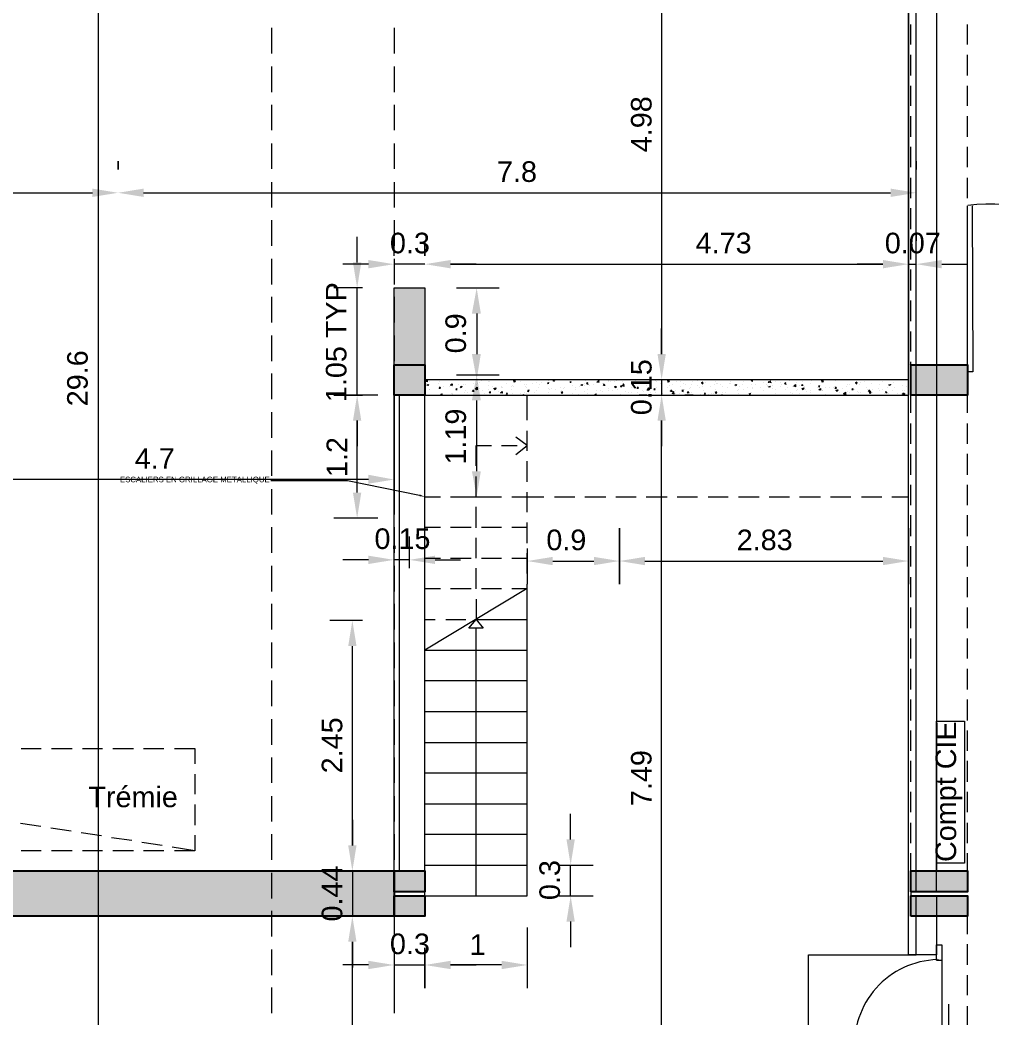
# Model space of a CAD drawing. Header units: metres. Extents: x 9.8 to 52.5, y 3 to 36.6.
# Drawn here: x 20.96 to 30.46, y 14.4 to 24.16 of the extents above; entities that cross this region are included whole.
import ezdxf

# ---------------------------------------------------------------- set-up
doc = ezdxf.new("R2010")
doc.units = ezdxf.units.M
doc.header["$MEASUREMENT"] = 0
for name, color, linetype, true_color in [('PDF_A+CACHE', 7, 'Continuous', 0x991b1e), ('PDF_A- PROJECTION', 252, 'Continuous', 0x696969), ('PDF_Layer3', 7, 'Continuous', 0xcc0000)]:
    doc.layers.add(name, color=color, linetype=linetype, true_color=true_color)
for name, color, linetype in [('PDF_A- STAIRS', 7, 'Continuous'), ('PDF_A- WALL', 7, 'Continuous'), ('PDF_BETON', 7, 'Continuous'), ('PDF_COTESCONSTRUCTION', 7, 'Continuous'), ('PDF_INTERIORWALL', 7, 'Continuous'), ('PDF_S- STRUCTURE', 7, 'Continuous'), ('PDF_Text', 7, 'Continuous'), ('PDF_VETRATA', 7, 'Continuous')]:
    doc.layers.add(name, color=color, linetype=linetype)
doc.styles.add('PDF ArialMT', font='arial.ttf')

msp = doc.modelspace()

# ---------------------------------------------------------------- hatches: boundary and pattern name
h = msp.add_hatch(color=5)
h.dxf.hatch_style = 1
h.paths.add_polyline_path([(24.6143, 15.3995), (24.6143, 15.8412), (19.9177, 15.8412), (19.9177, 15.3995)])

# ---------------------------------------------------------------- linework, layer by layer
msp.add_lwpolyline([(24.6143, 15.3995), (19.9177, 15.3995), (19.9177, 15.8412), (24.6143, 15.8412)], close=True)
at = {"layer": 'PDF_A+CACHE', "lineweight": 5}
for points in [[(23.4169, 24.0776), (23.4169, 23.8277)], [(24.6143, 24.0776), (24.6143, 23.8277)], [(23.4169, 23.6998), (23.4169, 23.4499)], [(24.6143, 23.6998), (24.6143, 23.4499)], [(23.4169, 23.3278), (23.4169, 23.0779)], [(24.6143, 23.3278), (24.6143, 23.0779)], [(23.4169, 22.95), (23.4169, 22.7001)], [(24.6143, 22.95), (24.6143, 22.7001)], [(23.4169, 22.5722), (23.4169, 22.3222)], [(24.6143, 22.5722), (24.6143, 22.3222)], [(23.4169, 22.2002), (23.4169, 21.9502)], [(24.6143, 22.2002), (24.6143, 21.9502)], [(23.4169, 21.8224), (23.4169, 21.5724)], [(24.6143, 21.8224), (24.6143, 21.5724)], [(23.4169, 21.4504), (23.4169, 21.2004)], [(24.6143, 21.4504), (24.6143, 21.2004)], [(23.4169, 21.0725), (23.4169, 20.8226)], [(24.6143, 21.0725), (24.6143, 20.8226)], [(23.4169, 20.7005), (23.4169, 20.4506)], [(24.6143, 20.7005), (24.6143, 20.4506)], [(23.4169, 20.3227), (23.4169, 20.0728)], [(24.6143, 20.3227), (24.6143, 20.0728)], [(23.4169, 19.9507), (23.4169, 19.7008)], [(24.6143, 19.9507), (24.6143, 19.7008)], [(23.4169, 19.5729), (23.4169, 19.323)], [(24.6143, 19.5729), (24.6143, 19.323)], [(23.4169, 19.2009), (23.4169, 18.9509)], [(24.6143, 19.2009), (24.6143, 18.9509)], [(23.4169, 18.8231), (23.4169, 18.5731)], [(24.6143, 18.8231), (24.6143, 18.5731)], [(23.4169, 18.4511), (23.4169, 18.2011)], [(24.6143, 18.4511), (24.6143, 18.2011)], [(23.4169, 18.0733), (23.4169, 17.8233)], [(24.6143, 18.0733), (24.6143, 17.8233)], [(23.4169, 17.7012), (23.4169, 17.4513)], [(24.6143, 17.7012), (24.6143, 17.4513)], [(23.4169, 17.3234), (23.4169, 17.0735)], [(24.6143, 17.3234), (24.6143, 17.0735)], [(23.4169, 16.9514), (23.4169, 16.7015)], [(24.6143, 16.9514), (24.6143, 16.7015)], [(23.4169, 16.5736), (23.4169, 16.3237)], [(24.6143, 16.5736), (24.6143, 16.3237)], [(23.4169, 16.2016), (23.4169, 15.9517)], [(24.6143, 16.2016), (24.6143, 15.9517)], [(23.4169, 15.8238), (23.4169, 15.5739)], [(24.6143, 15.8238), (24.6143, 15.5739)], [(23.4169, 15.4518), (23.4169, 15.2018)], [(24.6143, 15.4518), (24.6143, 15.2018)], [(23.4169, 15.074), (23.4169, 14.824)], [(24.6143, 15.074), (24.6143, 14.824)], [(23.4169, 14.702), (23.4169, 14.452)], [(24.6143, 14.702), (24.6143, 14.452)]]:
    msp.add_lwpolyline(points, dxfattribs=at)
at = {"layer": 'PDF_A- PROJECTION', "lineweight": 9}
for points in [[(29.6654, 23.9149), (29.6654, 24.1125)], [(30.2176, 23.9149), (30.2176, 24.1125)], [(29.6654, 23.6126), (29.6654, 23.8161)], [(30.2176, 23.6126), (30.2176, 23.8161)], [(29.6654, 23.3162), (29.6654, 23.5138)], [(30.2176, 23.3162), (30.2176, 23.5138)], [(29.6654, 23.0139), (29.6654, 23.2174)], [(30.2176, 23.0139), (30.2176, 23.2174)], [(29.6654, 22.7175), (29.6654, 22.9151)], [(30.2176, 22.7175), (30.2176, 22.9151)], [(29.6654, 22.4152), (29.6654, 22.6129)], [(30.2176, 22.4152), (30.2176, 22.6129)], [(29.6654, 22.113), (29.6654, 22.3164)], [(30.2176, 22.113), (30.2176, 22.3164)], [(29.6654, 21.8165), (29.6654, 22.0142)], [(30.2176, 21.8165), (30.2176, 22.0142)], [(29.6654, 21.5143), (29.6654, 21.7177)], [(30.2176, 21.5143), (30.2176, 21.7177)], [(29.6654, 21.212), (29.6654, 21.4155)], [(30.2176, 21.212), (30.2176, 21.4155)], [(29.6654, 20.9156), (29.6654, 21.1132)], [(30.2176, 20.9156), (30.2176, 21.1132)], [(29.6654, 20.6133), (29.6654, 20.8168)], [(30.2176, 20.6133), (30.2176, 20.8168)], [(29.6654, 20.3169), (29.6654, 20.5145)], [(30.2176, 20.3169), (30.2176, 20.5145)], [(29.6654, 20.0146), (29.6654, 20.2123)], [(30.2176, 20.0146), (30.2176, 20.2123)], [(29.6654, 19.7124), (29.6654, 19.9158)], [(30.2176, 19.7124), (30.2176, 19.9158)], [(29.6654, 19.416), (29.6654, 19.6136)], [(30.2176, 19.416), (30.2176, 19.6136)], [(29.6654, 19.1137), (29.6654, 19.3171)], [(30.2176, 19.1137), (30.2176, 19.3171)], [(29.6654, 18.8173), (29.6654, 19.0149)], [(30.2176, 18.8173), (30.2176, 19.0149)], [(29.6654, 18.515), (29.6654, 18.7126)], [(30.2176, 18.515), (30.2176, 18.7126)], [(29.6654, 18.2128), (29.6654, 18.4162)], [(30.2176, 18.2128), (30.2176, 18.4162)], [(29.6654, 17.9163), (29.6654, 18.1139)], [(30.2176, 17.9163), (30.2176, 18.1139)], [(29.6654, 17.6141), (29.6654, 17.8175)], [(30.2176, 17.6141), (30.2176, 17.8175)], [(29.6654, 17.3118), (29.6654, 17.5152)], [(30.2176, 17.3118), (30.2176, 17.5152)], [(29.6654, 17.0154), (29.6654, 17.213)], [(30.2176, 17.0154), (30.2176, 17.213)], [(20.9698, 17.0386), (21.1674, 17.0386)], [(21.2663, 17.0386), (21.4697, 17.0386)], [(21.5685, 17.0386), (21.7661, 17.0386)], [(21.865, 17.0386), (22.0684, 17.0386)], [(22.1672, 17.0386), (22.3648, 17.0386)], [(22.4695, 17.0386), (22.6671, 17.0386), (22.6671, 16.8875)], [(29.6654, 16.7131), (29.6654, 16.9166)], [(30.2176, 16.7131), (30.2176, 16.9166)], [(22.6671, 16.7887), (22.6671, 16.591)], [(29.6654, 16.4167), (29.6654, 16.6143)], [(30.2176, 16.4167), (30.2176, 16.6143)], [(22.6671, 16.4922), (22.6671, 16.2888)], [(21.1616, 16.2772), (20.964, 16.3062)], [(29.6654, 16.1144), (29.6654, 16.312)], [(30.2176, 16.1144), (30.2176, 16.312)], [(21.4581, 16.2307), (21.2604, 16.2597)], [(21.7545, 16.1842), (21.5569, 16.2132)], [(22.6671, 16.19), (22.6671, 16.0389), (22.4462, 16.0737)], [(22.051, 16.1377), (21.8533, 16.1667)], [(22.3474, 16.0912), (22.1498, 16.1202)], [(21.1674, 16.0389), (20.9698, 16.0389)], [(21.4697, 16.0389), (21.2663, 16.0389)], [(21.7661, 16.0389), (21.5685, 16.0389)], [(22.0684, 16.0389), (21.865, 16.0389)], [(22.3648, 16.0389), (22.1672, 16.0389)], [(22.6671, 16.0389), (22.4695, 16.0389)], [(29.6654, 15.8412), (29.6654, 16.0156)], [(30.2176, 15.8412), (30.2176, 16.0156)], [(30.2176, 15.2251), (30.2176, 15.3995)], [(30.2176, 14.9228), (30.2176, 15.1263)], [(29.6654, 12.9466), (28.6657, 12.9466), (28.6657, 15.0217), (29.7177, 15.0217)], [(30.2176, 14.6264), (30.2176, 14.824)], [(30.2176, 14.3241), (30.2176, 14.5218)]]:
    msp.add_lwpolyline(points, dxfattribs=at)
at = {"layer": 'PDF_A- STAIRS', "lineweight": 18}
for points in [[(24.6143, 15.8412), (24.6143, 20.4913)], [(24.6666, 15.8412), (24.6666, 20.4913)], [(24.9165, 15.3995), (24.9165, 20.4913)], [(25.9163, 20.2472), (25.9163, 20.4913)], [(25.9163, 19.9449), (25.9163, 20.1425)], [(25.4164, 19.7996), (25.4164, 19.9972), (25.5676, 19.9972)], [(25.6664, 19.9972), (25.8175, 19.9972)], [(25.8059, 19.91), (25.9163, 19.9972), (25.8059, 20.0786)], [(25.9163, 19.6426), (25.9163, 19.8461)], [(25.4164, 19.4973), (25.4164, 19.695)], [(25.9163, 19.3462), (25.9163, 19.5438)], [(24.9165, 19.4973), (25.0677, 19.4973)], [(25.1665, 19.4973), (25.3699, 19.4973)], [(25.4687, 19.4973), (25.6664, 19.4973)], [(25.7652, 19.4973), (25.9163, 19.4973), (26.0791, 19.4973)], [(26.1837, 19.4973), (26.3813, 19.4973)], [(26.4801, 19.4973), (26.6836, 19.4973)], [(26.7824, 19.4973), (26.98, 19.4973)], [(27.0788, 19.4973), (27.2823, 19.4973)], [(27.3811, 19.4973), (27.5787, 19.4973)], [(27.6833, 19.4973), (27.881, 19.4973)], [(27.9798, 19.4973), (28.1832, 19.4973)], [(28.282, 19.4973), (28.4797, 19.4973)], [(28.5785, 19.4973), (28.7819, 19.4973)], [(28.8807, 19.4973), (29.0783, 19.4973)], [(29.183, 19.4973), (29.3806, 19.4973)], [(29.4794, 19.4973), (29.6422, 19.4973)], [(25.4164, 19.1951), (25.4164, 19.3985)], [(25.9163, 19.044), (25.9163, 19.2474)], [(24.9165, 19.2009), (25.0677, 19.2009)], [(25.1665, 19.2009), (25.3699, 19.2009)], [(25.4687, 19.2009), (25.6664, 19.2009)], [(25.7652, 19.2009), (25.9163, 19.2009)], [(25.4164, 18.8986), (25.4164, 19.0963)], [(25.9163, 18.7475), (25.9163, 18.9451)], [(24.9165, 18.8986), (25.0677, 18.8986)], [(25.1665, 18.8986), (25.3699, 18.8986)], [(25.4687, 18.8986), (25.6664, 18.8986)], [(25.7652, 18.8986), (25.9163, 18.8986)], [(25.4164, 18.5964), (25.4164, 18.7998)], [(24.9165, 15.5971), (25.9163, 15.5971), (25.9163, 18.3988), (25.9163, 18.6429)], [(25.7652, 18.6022), (25.9163, 18.6022), (24.9165, 17.9977), (25.9163, 17.9977)], [(24.9165, 18.6022), (25.0677, 18.6022)], [(25.1665, 18.6022), (25.3699, 18.6022)], [(25.4687, 18.6022), (25.6664, 18.6022)], [(25.4164, 18.4976), (25.4164, 18.2999), (25.5152, 18.2999), (25.9163, 18.2999)], [(24.9165, 18.2999), (25.0154, 18.2999)], [(25.12, 18.2999), (25.3176, 18.2999)], [(25.4164, 15.5971), (25.4164, 18.2128)], [(24.9165, 17.7012), (25.9163, 17.7012)], [(24.9165, 17.399), (25.9163, 17.399)], [(24.9165, 17.0967), (25.9163, 17.0967)], [(24.9165, 16.8003), (25.9163, 16.8003)], [(24.9165, 16.498), (25.9163, 16.498)], [(24.9165, 16.2016), (25.9163, 16.2016)], [(24.9165, 15.8994), (25.9163, 15.8994)]]:
    msp.add_lwpolyline(points, dxfattribs=at)
msp.add_lwpolyline([(25.4862, 18.2128), (25.3467, 18.2128), (25.4164, 18.2999)], close=True, dxfattribs=at)
at = {"layer": 'PDF_A- WALL', "lineweight": 5}
for points in [[(29.6422, 25.618), (29.6422, 20.7877)], [(24.6143, 19.2881), (24.6143, 20.4913)], [(29.7177, 15.6378), (29.7177, 16.3411)], [(29.9154, 15.6378), (29.9154, 16.3411)], [(29.6654, 15.8412), (29.6654, 15.3995)], [(29.9154, 15.5971), (29.9154, 15.0217), (29.7177, 15.0217), (29.7177, 15.5971)]]:
    msp.add_lwpolyline(points, dxfattribs=at)
for points in [[(29.9154, 15.9168), (29.9154, 17.306), (30.1885, 17.306), (30.1885, 15.9168)], [(29.7177, 15.0217), (29.7177, 15.3995), (29.9154, 15.3995), (29.9154, 15.0217)]]:
    msp.add_lwpolyline(points, close=True, dxfattribs=at)
at = {"layer": 'PDF_BETON', "lineweight": 25}
for points in [[(24.6143, 20.4913), (24.6143, 20.7877), (24.9165, 20.7877), (24.9165, 20.4913)], [(29.6654, 20.4913), (29.6654, 20.7877), (30.2176, 20.7877), (30.2176, 20.4913)], [(24.6143, 15.6378), (24.6143, 15.8412), (24.9165, 15.8412), (24.9165, 15.6378)], [(29.6654, 15.6378), (29.6654, 15.8412), (30.2176, 15.8412), (30.2176, 15.6378)], [(24.6143, 15.3995), (24.6143, 15.5971), (24.9165, 15.5971), (24.9165, 15.3995)], [(29.6654, 15.3995), (29.6654, 15.5971), (30.2176, 15.5971), (30.2176, 15.3995)]]:
    msp.add_lwpolyline(points, close=True, dxfattribs=at)
at = {"layer": 'PDF_BETON', "transparency": 33554559}
for points in [[(24.6143, 20.7877), (24.6143, 20.4913), (24.9165, 20.7877)], [(24.6143, 20.4913), (24.9165, 20.7877), (24.9165, 20.4913)], [(29.6654, 20.7877), (29.6654, 20.4913), (30.2176, 20.7877)], [(29.6654, 20.4913), (30.2176, 20.7877), (30.2176, 20.4913)], [(24.6143, 15.8412), (24.6143, 15.6378), (24.9165, 15.8412)], [(24.6143, 15.6378), (24.9165, 15.8412), (24.9165, 15.6378)], [(29.6654, 15.8412), (29.6654, 15.6378), (30.2176, 15.8412)], [(29.6654, 15.6378), (30.2176, 15.8412), (30.2176, 15.6378)], [(24.6143, 15.5971), (24.6143, 15.3995), (24.9165, 15.5971)], [(24.6143, 15.3995), (24.9165, 15.5971), (24.9165, 15.3995)], [(29.6654, 15.5971), (29.6654, 15.3995), (30.2176, 15.5971)], [(29.6654, 15.3995), (30.2176, 15.5971), (30.2176, 15.3995)]]:
    msp.add_solid(points, dxfattribs=at)
at = {"layer": 'PDF_COTESCONSTRUCTION', "lineweight": 5}
for points in [[(21.7255, 6.0994), (21.7255, 35.2029)], [(27.2299, 25.368), (27.2299, 20.8923), (27.2299, 21.1423)], [(29.7177, 22.7756), (29.7177, 22.6942)], [(19.8654, 22.4676), (21.6673, 22.4676)], [(22.1672, 22.4676), (29.4678, 22.4676)], [(29.6422, 21.8514), (29.6422, 21.9967), (29.6422, 22.0781)], [(29.7177, 22.0781), (29.7177, 21.9967)], [(24.2539, 21.7875), (24.2539, 22.0374)], [(24.6143, 21.8514), (24.6143, 21.9967)], [(24.3644, 21.77), (24.1144, 21.77)], [(24.9165, 21.77), (24.6143, 21.77)], [(25.4164, 21.77), (25.1665, 21.77), (29.3922, 21.77), (29.1423, 21.77)], [(29.6422, 21.77), (29.7177, 21.77)], [(29.9677, 21.77), (30.2176, 21.77)], [(24.3062, 21.5375), (24.0272, 21.5375)], [(24.2539, 20.4913), (24.2539, 21.5375)], [(25.2246, 21.5375), (25.6431, 21.5375)], [(25.4222, 21.2876), (25.4222, 20.8923)], [(25.2246, 20.6889), (25.6431, 20.6889)], [(25.2246, 20.6424), (25.6431, 20.6424)], [(27.2299, 20.6424), (27.2299, 20.4913)], [(27.3927, 20.6424), (27.4566, 20.6424), (27.538, 20.6424)], [(24.4574, 20.4913), (24.0272, 20.4913), (24.3062, 20.4913)], [(24.6143, 20.4797), (24.6143, 19.445)], [(27.0846, 20.4913), (27.0091, 20.4913)], [(27.538, 20.4913), (27.4566, 20.4913)], [(25.4222, 19.7473), (25.4222, 20.439)], [(24.2539, 19.538), (24.2539, 20.2413), (24.2539, 19.9914)], [(27.2299, 13.2488), (27.2299, 20.2413), (27.2299, 19.9914)], [(24.3644, 19.6659), (20.1677, 19.6659)], [(25.2246, 19.4973), (25.6431, 19.4973)], [(24.4574, 19.2881), (24.0272, 19.2881)], [(29.6422, 19.1893), (29.6422, 18.6429)], [(24.6143, 18.7998), (24.6143, 19.1079)], [(24.7654, 18.7998), (24.7654, 19.1079)], [(25.9163, 18.9916), (25.9163, 18.6429)], [(24.3644, 18.8812), (24.1144, 18.8812)], [(24.7654, 18.8812), (24.6143, 18.8812)], [(25.0154, 18.8812), (25.2653, 18.8812)], [(26.1663, 18.8696), (26.5673, 18.8696)], [(27.0672, 18.8696), (29.3922, 18.8696)], [(24.3062, 18.2883), (23.9865, 18.2883)], [(24.2074, 16.3411), (24.2074, 16.0912), (24.2074, 18.0384)], [(26.3406, 16.1493), (26.3406, 16.3992)], [(26.2244, 15.8994), (26.5615, 15.8994)], [(26.3406, 15.5971), (26.3406, 15.8994)], [(24.2074, 15.8412), (24.2074, 15.3995)], [(26.2244, 15.5971), (26.5615, 15.5971)], [(26.3406, 15.3472), (26.3406, 15.0972)], [(25.9163, 15.289), (25.9163, 14.6962)], [(24.2074, 13.2488), (24.2074, 15.1495), (24.2074, 14.8996)], [(24.6143, 15.0914), (24.6143, 14.6962)], [(24.3644, 14.9228), (24.1144, 14.9228)], [(24.6143, 14.9228), (24.9165, 14.9228)], [(25.6664, 14.9228), (25.1665, 14.9228), (25.4164, 14.9228)]]:
    msp.add_lwpolyline(points, dxfattribs=at)
for points in [[(21.9173, 22.6942), (21.9173, 22.7756)], [(24.9165, 21.9967), (24.9165, 21.8514)], [(26.8173, 18.6429), (26.8173, 19.1893)], [(23.9865, 15.8412), (24.3062, 15.8412)], [(23.9865, 15.3995), (24.3062, 15.3995)], [(24.9165, 14.6962), (24.9165, 15.0914)]]:
    msp.add_lwpolyline(points, close=True, dxfattribs=at)
at = {"layer": 'PDF_COTESCONSTRUCTION', "transparency": 33554559}
for points in [[(21.6673, 22.5082), (21.6673, 22.4269), (21.9173, 22.4676)], [(22.1672, 22.5082), (22.1672, 22.4269), (21.9173, 22.4676)], [(29.4678, 22.5082), (29.4678, 22.4269), (29.7177, 22.4676)], [(24.2132, 21.7875), (24.2946, 21.7875), (24.2539, 21.5375)], [(24.3644, 21.8107), (24.3644, 21.7294), (24.6143, 21.77)], [(25.1665, 21.8107), (25.1665, 21.7294), (24.9165, 21.77)], [(25.1665, 21.8107), (25.1665, 21.7294), (24.9165, 21.77)], [(29.3922, 21.8107), (29.3922, 21.7294), (29.6422, 21.77)], [(29.3922, 21.8107), (29.3922, 21.7294), (29.6422, 21.77)], [(29.9677, 21.8107), (29.9677, 21.7294), (29.7177, 21.77)], [(25.3757, 21.2876), (25.4629, 21.2876), (25.4222, 21.5375)], [(25.3757, 20.8923), (25.4629, 20.8923), (25.4222, 20.6424)], [(27.1893, 20.8923), (27.2706, 20.8923), (27.2299, 20.6424)], [(27.1893, 20.8923), (27.2706, 20.8923), (27.2299, 20.6424)], [(25.3757, 20.439), (25.4629, 20.439), (25.4222, 20.6889)], [(24.2132, 20.2413), (24.2946, 20.2413), (24.2539, 20.4913)], [(24.2132, 20.2413), (24.2946, 20.2413), (24.2539, 20.4913)], [(27.1893, 20.2413), (27.2706, 20.2413), (27.2299, 20.4913)], [(27.1893, 20.2413), (27.2706, 20.2413), (27.2299, 20.4913)], [(24.3644, 19.7124), (24.3644, 19.6252), (24.6143, 19.6659)], [(25.3757, 19.7473), (25.4629, 19.7473), (25.4222, 19.4973)], [(24.2132, 19.538), (24.2946, 19.538), (24.2539, 19.2881)], [(24.3644, 18.9219), (24.3644, 18.8405), (24.6143, 18.8812)], [(25.0154, 18.9219), (25.0154, 18.8405), (24.7654, 18.8812)], [(26.1663, 18.9103), (26.1663, 18.8289), (25.9163, 18.8696)], [(26.5673, 18.9103), (26.5673, 18.8289), (26.8173, 18.8696)], [(27.0672, 18.9103), (27.0672, 18.8289), (26.8173, 18.8696)], [(29.3922, 18.9103), (29.3922, 18.8289), (29.6422, 18.8696)], [(24.1667, 18.0384), (24.2481, 18.0384), (24.2074, 18.2883)], [(24.1667, 16.0912), (24.2481, 16.0912), (24.2074, 15.8412)], [(24.1667, 16.0912), (24.2481, 16.0912), (24.2074, 15.8412)], [(26.2999, 16.1493), (26.3813, 16.1493), (26.3406, 15.8994)], [(26.2999, 15.3472), (26.3813, 15.3472), (26.3406, 15.5971)], [(24.1667, 15.1495), (24.2481, 15.1495), (24.2074, 15.3995)], [(24.1667, 15.1495), (24.2481, 15.1495), (24.2074, 15.3995)], [(24.3644, 14.9635), (24.3644, 14.8822), (24.6143, 14.9228)], [(25.1665, 14.9635), (25.1665, 14.8822), (24.9165, 14.9228)], [(25.1665, 14.9635), (25.1665, 14.8822), (24.9165, 14.9228)], [(25.6664, 14.9635), (25.6664, 14.8822), (25.9163, 14.9228)]]:
    msp.add_solid(points, dxfattribs=at)
at = {"layer": 'PDF_INTERIORWALL', "lineweight": 5}
for points in [[(29.9154, 35.6504), (29.9154, 15.8412), (29.7177, 15.8412), (29.7177, 35.6504)], [(24.9165, 20.4913), (24.6143, 20.4913), (24.6143, 21.5375), (24.9165, 21.5375), (24.9165, 20.4913), (29.6422, 20.4913)], [(24.9165, 20.6424), (29.6422, 20.6424)], [(24.9224, 20.5959), (24.9224, 20.5959)], [(24.9282, 20.6075), (24.9282, 20.6075)], [(24.934, 20.6308), (24.934, 20.6308)], [(24.9631, 20.625), (24.9631, 20.625)], [(25.0502, 20.6017), (25.0502, 20.6017)], [(25.0561, 20.6192), (25.0561, 20.6192)], [(25.0793, 20.6366), (25.0793, 20.6366)], [(25.1607, 20.5785), (25.1607, 20.5785)], [(25.1665, 20.5843), (25.1839, 20.6017), (25.1839, 20.5843), (25.1665, 20.5901)], [(25.1723, 20.6017), (25.1723, 20.6017)], [(25.1897, 20.5785), (25.1897, 20.5785)], [(25.2479, 20.5901), (25.2479, 20.5901)], [(25.2653, 20.5727), (25.2769, 20.5785), (25.2711, 20.561), (25.2595, 20.5727)], [(25.2944, 20.5959), (25.2944, 20.5959)], [(25.3118, 20.5959), (25.3118, 20.5959)], [(25.3932, 20.6075), (25.3932, 20.6075)], [(25.4164, 20.5901), (25.4164, 20.5901)], [(25.4281, 20.6075), (25.4281, 20.6075)], [(25.4513, 20.6133), (25.4513, 20.6133)], [(25.4629, 20.6424), (25.4629, 20.6366), (25.4687, 20.6424)], [(25.5385, 20.625), (25.5385, 20.625)], [(25.5385, 20.5843), (25.5385, 20.5843)], [(25.5443, 20.625), (25.5443, 20.625)], [(25.5792, 20.5785), (25.5792, 20.5785)], [(25.6606, 20.5785), (25.6606, 20.5785)], [(25.7129, 20.6017), (25.7129, 20.6017)], [(25.7768, 20.5843), (25.7768, 20.5843)], [(25.7826, 20.6308), (25.8001, 20.6366)], [(25.7826, 20.625), (25.7942, 20.6192), (25.8001, 20.6308)], [(25.8466, 20.625), (25.8466, 20.625)], [(25.8931, 20.5959), (25.8931, 20.5959)], [(25.9105, 20.5959), (25.9105, 20.5959)], [(25.9686, 20.6017), (25.9686, 20.6017)], [(26.0093, 20.6133), (26.0093, 20.6133)], [(26.0326, 20.5959), (26.0326, 20.5959)], [(26.0558, 20.6133), (26.0558, 20.6133)], [(26.1256, 20.6308), (26.1256, 20.6308)], [(26.1663, 20.6192), (26.1663, 20.6192)], [(26.1837, 20.625), (26.1721, 20.6308), (26.1779, 20.6424), (26.1779, 20.625)], [(26.1953, 20.6308), (26.1953, 20.6308)], [(26.2534, 20.6366), (26.2534, 20.6366)], [(26.3464, 20.6133), (26.3348, 20.6133), (26.3464, 20.625)], [(26.3406, 20.6133), (26.3406, 20.625)], [(26.3581, 20.5843), (26.3581, 20.5843)], [(26.3639, 20.6366), (26.3639, 20.6366)], [(26.4278, 20.5785), (26.4278, 20.5785)], [(26.4743, 20.6017), (26.4743, 20.6017)], [(26.4801, 20.5843), (26.4801, 20.5843)], [(26.4859, 20.6308), (26.4859, 20.6308)], [(26.515, 20.5959), (26.4976, 20.6017), (26.5092, 20.6133)], [(26.5092, 20.5959), (26.5034, 20.6133)], [(26.5208, 20.5843), (26.5208, 20.5843)], [(26.5673, 20.5959), (26.5673, 20.5959)], [(26.5906, 20.6133), (26.5906, 20.6133)], [(26.5964, 20.6192), (26.6196, 20.6192)], [(26.6022, 20.6192), (26.6196, 20.6366)], [(26.608, 20.625), (26.608, 20.625)], [(26.6196, 20.6133), (26.6138, 20.6366)], [(26.6545, 20.6075), (26.6545, 20.6075)], [(26.6778, 20.5843), (26.6603, 20.5843), (26.6719, 20.6017)], [(26.6719, 20.5843), (26.6661, 20.5959)], [(26.7126, 20.6308), (26.7126, 20.6308)], [(26.7126, 20.6192), (26.7126, 20.6192)], [(26.7301, 20.625), (26.7301, 20.625)], [(26.7708, 20.625), (26.7708, 20.625)], [(26.7882, 20.6308), (26.7882, 20.6308)], [(26.8405, 20.5727), (26.8289, 20.5727), (26.8405, 20.5843), (26.8638, 20.5785), (26.8579, 20.6017)], [(26.8347, 20.5668), (26.8347, 20.5843)], [(26.8463, 20.5785), (26.8638, 20.6017)], [(26.8521, 20.6192), (26.8521, 20.6192)], [(26.8579, 20.6366), (26.8579, 20.6366)], [(26.9393, 20.5901), (26.9393, 20.5901)], [(26.9684, 20.6424), (26.9742, 20.6366), (26.9742, 20.6424)], [(26.9742, 20.6133), (26.9742, 20.6133)], [(27.0439, 20.6366), (27.0439, 20.6366)], [(27.0614, 20.6075), (27.0614, 20.6075)], [(27.0846, 20.5843), (27.0846, 20.5843)], [(27.0963, 20.6075), (27.0963, 20.6075)], [(27.166, 20.6308), (27.166, 20.6308)], [(27.1776, 20.6192), (27.1776, 20.6192)], [(27.2183, 20.6017), (27.2183, 20.6017)], [(27.2299, 20.6017), (27.2299, 20.6017)], [(27.2881, 20.6308), (27.3055, 20.6366)], [(27.2881, 20.625), (27.2997, 20.6192), (27.3055, 20.6308)], [(27.2881, 20.625), (27.2881, 20.625)], [(27.2881, 20.6133), (27.2881, 20.6133)], [(27.2939, 20.6366), (27.2939, 20.6366)], [(27.3113, 20.5843), (27.3113, 20.5843)], [(27.3404, 20.5959), (27.3404, 20.5959)], [(27.3753, 20.6192), (27.3753, 20.6192)], [(27.4101, 20.625), (27.4101, 20.625)], [(27.4101, 20.5785), (27.4101, 20.5785)], [(27.445, 20.6075), (27.445, 20.6075)], [(27.4625, 20.5901), (27.4625, 20.5901)], [(27.5264, 20.5901), (27.5264, 20.5901)], [(27.5322, 20.6192), (27.5322, 20.6192)], [(27.5787, 20.6308), (27.5787, 20.6308)], [(27.5845, 20.5843), (27.5845, 20.5843)], [(27.6194, 20.6133), (27.6368, 20.6192)], [(27.6194, 20.6075), (27.631, 20.6017), (27.631, 20.6133)], [(27.631, 20.5785), (27.631, 20.5785)], [(27.6426, 20.6075), (27.6426, 20.6075)], [(27.6543, 20.6133), (27.6543, 20.6133)], [(27.7066, 20.5785), (27.7066, 20.5785)], [(27.7473, 20.5901), (27.7473, 20.5901)], [(27.7589, 20.625), (27.7589, 20.625)], [(27.7647, 20.6017), (27.7647, 20.6017)], [(27.7763, 20.6075), (27.7763, 20.6075)], [(27.8054, 20.5959), (27.8054, 20.5959)], [(27.8286, 20.5785), (27.8286, 20.5785)], [(27.8926, 20.6075), (27.8926, 20.6075)], [(27.8984, 20.625), (27.8984, 20.625)], [(27.8984, 20.6017), (27.8984, 20.6017)], [(27.9914, 20.5785), (27.9914, 20.5785)], [(28.0205, 20.5959), (28.0205, 20.5959)], [(28.0321, 20.625), (28.0321, 20.625)], [(28.0902, 20.6366), (28.0902, 20.6366)], [(28.1193, 20.625), (28.1076, 20.6308), (28.1135, 20.6424), (28.1135, 20.625)], [(28.1076, 20.5959), (28.1076, 20.5959)], [(28.1425, 20.5901), (28.1425, 20.5901)], [(28.2239, 20.6133), (28.2239, 20.6133)], [(28.253, 20.5901), (28.253, 20.5901)], [(28.2646, 20.5843), (28.2646, 20.5843)], [(28.282, 20.6133), (28.2704, 20.6133), (28.282, 20.625)], [(28.2936, 20.6133), (28.2936, 20.6308), (28.2762, 20.6133), (28.2762, 20.625)], [(28.2762, 20.6192), (28.2995, 20.6133)], [(28.2878, 20.5785), (28.2878, 20.5668), (28.2762, 20.5727), (28.2936, 20.5785)], [(28.3169, 20.5843), (28.3169, 20.5843)], [(28.3401, 20.625), (28.3401, 20.625)], [(28.3867, 20.6133), (28.3867, 20.6133)], [(28.3867, 20.5785), (28.3867, 20.5785)], [(28.4041, 20.5959), (28.4041, 20.5959)], [(28.4506, 20.5959), (28.4332, 20.6017), (28.4448, 20.6133)], [(28.4448, 20.5959), (28.439, 20.6133)], [(28.4738, 20.6424), (28.4797, 20.6366), (28.4797, 20.6424)], [(28.5087, 20.5785), (28.5087, 20.5785)], [(28.5203, 20.6366), (28.5203, 20.6366)], [(28.5436, 20.5727), (28.5203, 20.5785), (28.5378, 20.5959), (28.5378, 20.5727)], [(28.5494, 20.6133), (28.5494, 20.6133)], [(28.5727, 20.5843), (28.5727, 20.5843)], [(28.6133, 20.5843), (28.5959, 20.5843), (28.6075, 20.5959)], [(28.6075, 20.5843), (28.6017, 20.5959)], [(28.6075, 20.6192), (28.6075, 20.6192)], [(28.6889, 20.6017), (28.6889, 20.6017)], [(28.6947, 20.6308), (28.6947, 20.6308)], [(28.7761, 20.5727), (28.7645, 20.5727), (28.7761, 20.5843)], [(28.7703, 20.5668), (28.7703, 20.5843)], [(28.7935, 20.6308), (28.811, 20.6366)], [(28.7935, 20.625), (28.8052, 20.6192), (28.811, 20.6308)], [(28.811, 20.6133), (28.811, 20.6133)], [(28.9214, 20.5785), (28.9214, 20.5785)], [(28.9272, 20.6308), (28.9272, 20.6308)], [(29.0435, 20.5901), (29.0435, 20.5901)], [(29.0667, 20.5959), (29.0667, 20.5959)], [(29.1248, 20.6133), (29.1423, 20.6192)], [(29.1248, 20.6075), (29.1365, 20.6017), (29.1423, 20.6133)], [(29.1248, 20.6075), (29.1248, 20.6075)], [(29.1597, 20.5901), (29.1597, 20.5901)], [(29.1772, 20.6133), (29.1772, 20.6133)], [(29.212, 20.6192), (29.212, 20.6192)], [(29.276, 20.6017), (29.276, 20.6017)], [(29.3108, 20.6366), (29.3108, 20.6366)], [(29.3573, 20.6366), (29.3573, 20.6366)], [(29.3632, 20.5901), (29.3632, 20.5901)], [(29.3922, 20.6192), (29.3922, 20.6192)], [(29.4968, 20.6133), (29.4968, 20.6133)], [(29.5085, 20.6366), (29.5085, 20.6366)], [(29.584, 20.5843), (29.584, 20.5843)], [(29.6247, 20.5785), (29.6247, 20.5785)], [(29.6305, 20.6366), (29.6305, 20.6366)], [(29.6422, 20.5901), (29.6422, 20.5901)], [(24.9572, 20.5436), (24.9572, 20.5436)], [(24.9631, 20.5494), (24.9631, 20.5494)], [(25.0677, 20.5552), (25.0561, 20.5552), (25.0677, 20.5727)], [(25.0619, 20.5552), (25.0619, 20.5668)], [(25.0735, 20.4971), (25.0851, 20.5029), (25.0793, 20.4913), (25.0677, 20.4971)], [(25.0735, 20.561), (25.0735, 20.561)], [(25.1026, 20.5727), (25.1026, 20.5727)], [(25.1781, 20.5087), (25.1781, 20.5087)], [(25.1897, 20.5029), (25.1897, 20.5029)], [(25.1897, 20.4971), (25.1897, 20.4971)], [(25.2304, 20.5436), (25.2188, 20.5436), (25.2304, 20.5552)], [(25.2246, 20.5378), (25.2246, 20.5552)], [(25.306, 20.5203), (25.306, 20.5203)], [(25.3118, 20.532), (25.3118, 20.532)], [(25.3351, 20.5203), (25.3351, 20.5203)], [(25.399, 20.5262), (25.3816, 20.5262), (25.3932, 20.5436)], [(25.3932, 20.5262), (25.3874, 20.5378)], [(25.3874, 20.5262), (25.3874, 20.5262)], [(25.4222, 20.532), (25.4222, 20.532)], [(25.4455, 20.5552), (25.4455, 20.5552)], [(25.4746, 20.5378), (25.4746, 20.5378)], [(25.5036, 20.5029), (25.5036, 20.5029)], [(25.5385, 20.5494), (25.5385, 20.5494)], [(25.5617, 20.5145), (25.5443, 20.5145), (25.5559, 20.5262)], [(25.5559, 20.5145), (25.5501, 20.5262)], [(25.6199, 20.5552), (25.6199, 20.5552)], [(25.6315, 20.5262), (25.6315, 20.5262)], [(25.6547, 20.5087), (25.6722, 20.5262), (25.6722, 20.5087), (25.6547, 20.5145)], [(25.6606, 20.5668), (25.6606, 20.5668)], [(25.678, 20.561), (25.678, 20.561)], [(25.7245, 20.4971), (25.7129, 20.4971), (25.7245, 20.5145)], [(25.7187, 20.4971), (25.7187, 20.5145)], [(25.7652, 20.5727), (25.7652, 20.5727)], [(25.7652, 20.5494), (25.7652, 20.5494)], [(25.771, 20.5029), (25.771, 20.5029)], [(25.7826, 20.5727), (25.7826, 20.5727)], [(25.8466, 20.5029), (25.8466, 20.5029)], [(25.8756, 20.4913), (25.8872, 20.4971)], [(25.8814, 20.4913), (25.8814, 20.4971)], [(25.8872, 20.5203), (25.8872, 20.5203)], [(25.8989, 20.5727), (25.8989, 20.5727)], [(25.9047, 20.5668), (25.9047, 20.5668)], [(25.9047, 20.5087), (25.9047, 20.5087)], [(25.9163, 20.532), (25.9279, 20.5262), (25.9337, 20.5378)], [(25.9163, 20.4913), (25.9163, 20.4913)], [(25.9163, 20.4913), (25.9163, 20.4913)], [(25.9221, 20.5378), (25.9337, 20.5436)], [(25.9861, 20.4913), (25.9861, 20.4913)], [(25.9919, 20.5203), (25.9919, 20.5203)], [(26.0093, 20.5378), (26.0093, 20.5378)], [(26.0267, 20.561), (26.0267, 20.561)], [(26.1198, 20.5145), (26.1198, 20.5145)], [(26.1256, 20.5552), (26.1256, 20.5552)], [(26.1372, 20.5436), (26.1372, 20.5436)], [(26.1488, 20.5552), (26.1488, 20.5552)], [(26.1953, 20.5494), (26.1953, 20.5494)], [(26.236, 20.4913), (26.236, 20.4913)], [(26.2418, 20.5668), (26.2418, 20.5668)], [(26.2476, 20.5203), (26.2651, 20.5262)], [(26.2476, 20.5145), (26.2593, 20.5087), (26.2651, 20.5203)], [(26.2534, 20.5378), (26.2534, 20.5378)], [(26.2709, 20.5552), (26.2709, 20.5552)], [(26.2825, 20.561), (26.2825, 20.561)], [(26.3581, 20.5087), (26.3581, 20.5087)], [(26.3871, 20.561), (26.3871, 20.561)], [(26.3929, 20.5494), (26.3929, 20.5494)], [(26.422, 20.4971), (26.422, 20.4971)], [(26.4743, 20.5262), (26.4743, 20.5262)], [(26.5092, 20.5436), (26.5092, 20.5436)], [(26.5092, 20.5087), (26.5092, 20.5087)], [(26.5906, 20.5378), (26.5906, 20.5378)], [(26.6313, 20.5378), (26.6313, 20.5378)], [(26.6545, 20.5262), (26.6545, 20.5262)], [(26.7068, 20.5552), (26.7068, 20.5552)], [(26.7126, 20.532), (26.7126, 20.532)], [(26.7533, 20.532), (26.7533, 20.532)], [(26.7766, 20.4913), (26.7766, 20.4913)], [(26.7998, 20.5436), (26.7998, 20.5436)], [(26.8231, 20.5727), (26.8231, 20.5727)], [(26.8231, 20.4971), (26.8231, 20.4971)], [(26.8754, 20.5262), (26.8754, 20.5262)], [(26.9103, 20.5145), (26.9103, 20.5145)], [(26.9393, 20.5668), (26.9393, 20.5668)], [(26.9393, 20.5145), (26.9393, 20.5145)], [(27.0033, 20.5552), (26.9916, 20.5552), (27.0033, 20.5727)], [(26.9974, 20.5727), (26.9974, 20.5727)], [(26.9974, 20.5552), (26.9974, 20.5668)], [(26.9974, 20.5203), (26.9974, 20.5203)], [(27.0265, 20.4913), (27.0265, 20.4913)], [(27.0439, 20.5378), (27.0439, 20.5378)], [(27.0556, 20.5262), (27.0556, 20.5262)], [(27.0846, 20.5436), (27.1079, 20.5436), (27.0963, 20.5552), (27.1137, 20.561), (27.1079, 20.5436)], [(27.0904, 20.5436), (27.1079, 20.561)], [(27.1079, 20.5378), (27.1021, 20.561)], [(27.1195, 20.5145), (27.1195, 20.5145)], [(27.166, 20.5436), (27.1544, 20.5436), (27.166, 20.5552)], [(27.1602, 20.5378), (27.1602, 20.5552)], [(27.1718, 20.5436), (27.1718, 20.5436)], [(27.1718, 20.5145), (27.1718, 20.5145)], [(27.1776, 20.561), (27.1776, 20.561)], [(27.2241, 20.5203), (27.2241, 20.5203)], [(27.2358, 20.5087), (27.2358, 20.5087)], [(27.2416, 20.5087), (27.2416, 20.5087)], [(27.2881, 20.561), (27.2881, 20.561)], [(27.3113, 20.532), (27.3113, 20.532)], [(27.3346, 20.5262), (27.3171, 20.5262), (27.3288, 20.5436)], [(27.3288, 20.5262), (27.323, 20.5378)], [(27.3288, 20.5087), (27.352, 20.5029), (27.3462, 20.5262)], [(27.3346, 20.5029), (27.352, 20.5262)], [(27.3636, 20.5087), (27.3636, 20.5087)], [(27.3695, 20.532), (27.3695, 20.532)], [(27.4043, 20.5029), (27.4043, 20.5029)], [(27.4276, 20.5378), (27.445, 20.5436)], [(27.4276, 20.532), (27.4392, 20.5262), (27.4392, 20.5436)], [(27.4566, 20.5494), (27.4566, 20.5494)], [(27.4973, 20.5145), (27.4799, 20.5145), (27.4915, 20.5262)], [(27.4915, 20.5145), (27.4857, 20.5262)], [(27.4857, 20.5029), (27.4857, 20.5029)], [(27.4973, 20.5552), (27.4973, 20.5552)], [(27.5148, 20.561), (27.5148, 20.561)], [(27.5206, 20.5145), (27.5206, 20.5145)], [(27.602, 20.5668), (27.602, 20.5668)], [(27.6078, 20.4971), (27.6078, 20.4971)], [(27.6368, 20.532), (27.6368, 20.532)], [(27.6601, 20.4971), (27.6485, 20.4971), (27.6601, 20.5145)], [(27.6543, 20.4971), (27.6543, 20.5145)], [(27.6833, 20.4971), (27.6833, 20.4971)], [(27.7182, 20.5029), (27.7182, 20.5029)], [(27.7298, 20.4913), (27.7298, 20.4913)], [(27.7415, 20.5087), (27.7415, 20.5087)], [(27.7531, 20.5203), (27.7705, 20.5262)], [(27.7531, 20.5145), (27.7647, 20.5087), (27.7705, 20.5203)], [(27.7589, 20.5494), (27.7589, 20.5494)], [(27.817, 20.4971), (27.817, 20.4913), (27.8228, 20.4971)], [(27.8286, 20.5203), (27.8286, 20.5203)], [(27.8519, 20.5203), (27.8519, 20.5203)], [(27.8751, 20.5668), (27.8751, 20.5668)], [(27.9507, 20.5727), (27.9507, 20.5727)], [(27.974, 20.5378), (27.974, 20.5378)], [(27.9856, 20.5436), (27.9856, 20.5436)], [(27.9856, 20.5029), (27.9856, 20.5029)], [(28.0321, 20.5436), (28.0321, 20.5436)], [(28.0728, 20.5668), (28.0728, 20.5668)], [(28.0844, 20.5029), (28.1018, 20.5087)], [(28.0844, 20.4971), (28.096, 20.4913), (28.096, 20.5029)], [(28.1076, 20.5203), (28.1076, 20.5203)], [(28.1193, 20.5668), (28.1193, 20.5668)], [(28.1193, 20.5552), (28.1193, 20.5552)], [(28.1948, 20.561), (28.1948, 20.561)], [(28.2239, 20.5378), (28.2239, 20.5378)], [(28.2588, 20.4913), (28.2588, 20.4913)], [(28.2646, 20.5727), (28.2646, 20.5727)], [(28.3169, 20.5552), (28.3169, 20.5552)], [(28.3401, 20.5494), (28.3401, 20.5494)], [(28.346, 20.5029), (28.346, 20.5029)], [(28.439, 20.5494), (28.439, 20.5494)], [(28.4564, 20.5668), (28.4564, 20.5668)], [(28.4564, 20.4913), (28.4564, 20.4913)], [(28.4913, 20.5203), (28.4913, 20.5203)], [(28.5087, 20.5029), (28.5087, 20.5029)], [(28.5494, 20.532), (28.5494, 20.532)], [(28.561, 20.5436), (28.561, 20.5436)], [(28.5727, 20.5087), (28.5727, 20.5087)], [(28.6308, 20.5727), (28.6308, 20.5727)], [(28.6366, 20.5436), (28.6366, 20.5436)], [(28.6424, 20.5262), (28.6424, 20.5262)], [(28.6831, 20.5378), (28.6831, 20.5378)], [(28.6889, 20.5203), (28.6889, 20.5203)], [(28.7528, 20.5668), (28.7528, 20.5668)], [(28.7645, 20.5378), (28.7819, 20.5552), (28.7819, 20.5378), (28.7645, 20.5436)], [(28.7761, 20.561), (28.7761, 20.561)], [(28.7761, 20.5494), (28.7761, 20.5494)], [(28.8052, 20.5378), (28.8052, 20.5378)], [(28.8052, 20.532), (28.8052, 20.532)], [(28.8342, 20.5668), (28.8342, 20.5668)], [(28.8342, 20.4971), (28.8342, 20.4971)], [(28.8749, 20.561), (28.8749, 20.561)], [(28.9098, 20.5668), (28.9098, 20.5668)], [(28.9214, 20.5552), (28.9214, 20.5552)], [(28.9388, 20.5552), (28.9272, 20.5552), (28.9388, 20.5727)], [(28.9272, 20.532), (28.9272, 20.532)], [(28.933, 20.5552), (28.933, 20.5668)], [(28.9679, 20.5203), (28.9679, 20.5203)], [(28.997, 20.5552), (28.997, 20.5552)], [(29.0086, 20.5087), (29.0086, 20.5087)], [(29.0377, 20.5727), (29.0377, 20.5727)], [(29.0377, 20.4971), (29.0377, 20.4971)], [(29.0493, 20.5262), (29.0493, 20.5262)], [(29.0609, 20.5145), (29.0609, 20.5145)], [(29.1016, 20.5436), (29.09, 20.5436), (29.1016, 20.5552)], [(29.1016, 20.5378), (29.0958, 20.5552)], [(29.1016, 20.5436), (29.1016, 20.5436)], [(29.119, 20.5494), (29.119, 20.5494)], [(29.1481, 20.5262), (29.1481, 20.5262)], [(29.1539, 20.5145), (29.1539, 20.5145)], [(29.1713, 20.5203), (29.1713, 20.5203)], [(29.2353, 20.5668), (29.2353, 20.5668)], [(29.2411, 20.5436), (29.2411, 20.5436)], [(29.2702, 20.5262), (29.2527, 20.5262), (29.2643, 20.5436)], [(29.2643, 20.5262), (29.2585, 20.5378)], [(29.2585, 20.5203), (29.276, 20.5262)], [(29.2585, 20.5145), (29.2702, 20.5087), (29.276, 20.5203)], [(29.2702, 20.5262), (29.2702, 20.5262)], [(29.2934, 20.5436), (29.2934, 20.5436)], [(29.2934, 20.5145), (29.2934, 20.5145)], [(29.3515, 20.5552), (29.3515, 20.5552)], [(29.3632, 20.5378), (29.3632, 20.5378)], [(29.3864, 20.5436), (29.3864, 20.5436)], [(29.4097, 20.5087), (29.4097, 20.5087)], [(29.4329, 20.5145), (29.4213, 20.5145), (29.4271, 20.5262)], [(29.4271, 20.5087), (29.4213, 20.5262)], [(29.4387, 20.5668), (29.4387, 20.5668)], [(29.4503, 20.5087), (29.4503, 20.5087)], [(29.4852, 20.532), (29.4852, 20.532)], [(29.5085, 20.561), (29.5085, 20.561)], [(29.5201, 20.4913), (29.5201, 20.4913)], [(29.5317, 20.5029), (29.5317, 20.5029)], [(29.5782, 20.5029), (29.5782, 20.5029)], [(29.584, 20.532), (29.584, 20.532)], [(29.5957, 20.4971), (29.584, 20.4971), (29.5957, 20.5145)], [(29.6073, 20.5029), (29.6015, 20.4913), (29.5899, 20.4971), (29.5899, 20.5087)], [(29.5899, 20.5029), (29.6073, 20.5087)], [(29.6073, 20.532), (29.6073, 20.532)], [(29.6189, 20.4971), (29.6189, 20.4971)], [(24.8642, 19.509), (24.1609, 19.6543), (23.4111, 19.6543)]]:
    msp.add_lwpolyline(points, dxfattribs=at)
for points in [[(24.9398, 20.6192), (24.9224, 20.625), (24.9398, 20.6424)], [(24.9514, 20.5959), (24.9456, 20.5843), (24.934, 20.5901)], [(26.1256, 20.6133), (26.1198, 20.6017), (26.1139, 20.6075)], [(26.4569, 20.5959), (26.4511, 20.5843), (26.4394, 20.5901)], [(26.7824, 20.5785), (26.7824, 20.561), (26.7708, 20.5727)], [(27.9623, 20.5959), (27.9565, 20.5843), (27.9449, 20.5901)], [(29.4678, 20.5959), (29.462, 20.5843), (29.4503, 20.5901)], [(25.4281, 20.5436), (25.4106, 20.5494), (25.4281, 20.5668)], [(25.6082, 20.561), (25.6024, 20.5436), (25.5908, 20.5552)], [(26.5906, 20.5029), (26.5848, 20.4913), (26.5789, 20.4971)], [(28.6192, 20.561), (28.6133, 20.5436), (28.6017, 20.5552)], [(28.9505, 20.5436), (28.9447, 20.5262), (28.933, 20.5378)], [(29.026, 20.4971), (29.0086, 20.5029), (29.026, 20.5203)], [(24.6143, 15.3995), (24.9165, 15.3995), (24.9165, 15.8412), (24.6143, 15.8412)]]:
    msp.add_lwpolyline(points, close=True, dxfattribs=at)
at = {"layer": 'PDF_INTERIORWALL', "transparency": 33554559}
for points in [[(24.9165, 21.5375), (24.6143, 21.5375), (24.9165, 20.7877)], [(24.6143, 21.5375), (24.9165, 20.7877), (24.6143, 20.7877)], [(24.8642, 19.5206), (24.9165, 19.4973), (24.8642, 19.5031)]]:
    msp.add_solid(points, dxfattribs=at)
at = {"layer": 'PDF_Layer3', "lineweight": 18}
msp.add_lwpolyline([(29.7177, 15.0217), (29.6654, 15.0217), (29.6422, 15.0217), (29.6422, 20.7877), (29.6422, 35.4528)], dxfattribs=at)
at = {"layer": 'PDF_S- STRUCTURE', "lineweight": 5}
msp.add_lwpolyline([(24.6143, 15.6378), (24.6143, 15.8412), (24.9165, 15.8412), (24.9165, 15.6378)], close=True, dxfattribs=at)
at = {"layer": 'PDF_VETRATA', "lineweight": 5}
for points in [[(30.2641, 22.3397), (30.2699, 20.718), (30.2176, 20.718), (30.2176, 22.3397)], [(29.9386, 14.9693), (29.9154, 14.9693), (29.9154, 15.1205), (29.9677, 15.1205), (29.9677, 13.4523), (29.9154, 13.4523), (29.9154, 14.0684), (29.9677, 14.0684)], [(29.9154, 14.9693), (29.9677, 14.9693)], [(30.0374, 13.958), (29.9851, 13.958), (30.0374, 13.8591), (30.0897, 13.958), (30.0374, 13.958), (30.0374, 14.5392)]]:
    msp.add_lwpolyline(points, dxfattribs=at)
for centre, radius, start, end in [((30.4368, 20.6693), 1.6885, 1.90064, 97.30041), ((29.9485, 14.1416), 0.8341, 91.81275, 184.70214)]:
    msp.add_arc(centre, radius, start, end, dxfattribs=at)

# ---------------------------------------------------------------- texts
at = {"layer": 'PDF_Text', "char_height": 0.20119, "attachment_point": 4, "rotation": 90, "style": 'PDF ArialMT'}
for s, insert in [('4.98', (27.0323, 22.8637)), ('1.05 TYP', (24.0504, 20.4223)), ('0.9', (25.2187, 20.899)), ('29.6', (21.5218, 20.3816)), ('0.15', (27.0323, 20.2944)), ('1.19', (25.2187, 19.812)), ('1.2', (24.0562, 19.6899)), ('2.45', (24.0097, 16.7951)), ('Compt CIE', (30.0375, 15.929)), ('7.49', (27.0323, 16.4754)), ('0.3', (26.1371, 15.557)), ('0.44', (24.0097, 15.3477))]:
    msp.add_mtext(s, dxfattribs=dict(at, insert=insert))
at = {"layer": 'PDF_Text', "attachment_point": 4, "style": 'PDF ArialMT'}
for s, insert, char_height in [('7.8', (25.6209, 22.6729), 0.20119), ('0.3', (24.5746, 21.9754), 0.20119), ('4.73', (27.5624, 21.9754), 0.20119), ('0.07', (29.4108, 21.9754), 0.20119), ('4.7', (22.0809, 19.8712), 0.20119), ('ESCALIERS EN GRILLAGE METALLIQUE', (21.9356, 19.6589), 0.054675), ('0.15', (24.4234, 19.0864), 0.20119), ('0.9', (26.1033, 19.0748), 0.20119), ('2.83', (27.9634, 19.0748), 0.20119), ('0.3', (24.5746, 15.1279), 0.20119), ('1', (25.3535, 15.1221), 0.2012)]:
    msp.add_mtext(s, dxfattribs=dict(at, insert=insert, char_height=char_height))
at = {"layer": 'PDF_Text', "color": 251, "true_color": 0x696969, "insert": (21.6275, 16.5637), "char_height": 0.20119, "attachment_point": 4, "style": 'PDF ArialMT'}
msp.add_mtext('Trémie', dxfattribs=at)

doc.saveas('drawing.dxf')
